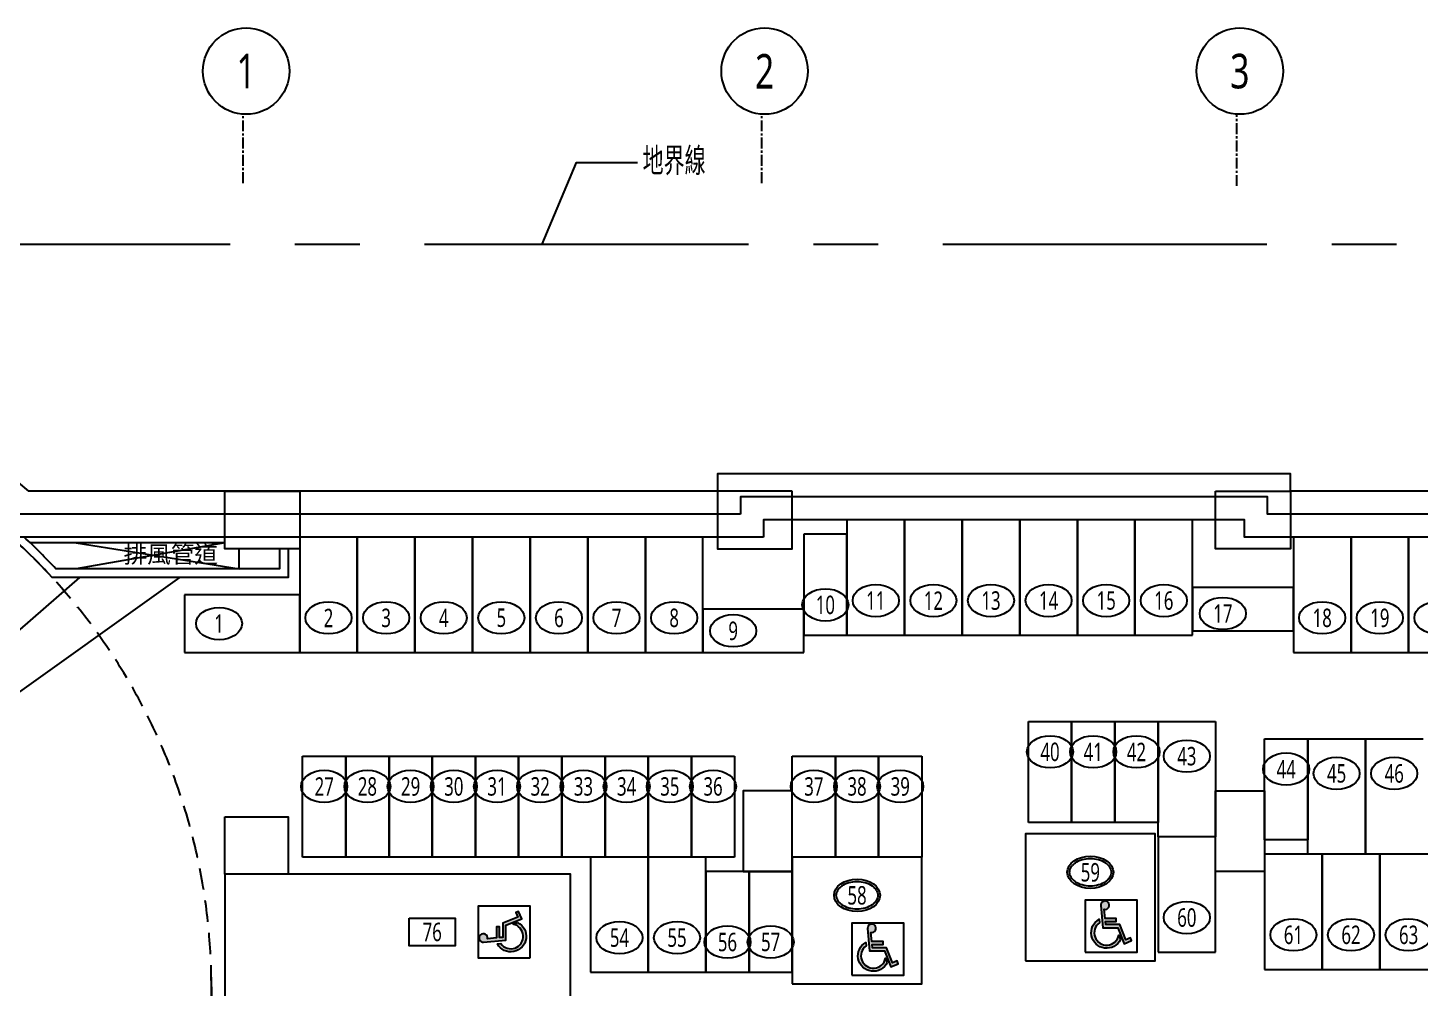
# Model space of a CAD drawing. Header units: millimetres. Extents: x -3377 to 119122, y -22007 to 15479.
# Drawn here: x 27623 to 30040, y 13712 to 15378 of the extents above; entities that cross this region are included whole.
import ezdxf
from ezdxf.enums import TextEntityAlignment as Align

# ---------------------------------------------------------------- set-up
doc = ezdxf.new("R2010")
doc.units = ezdxf.units.MM
doc.header["$LTSCALE"] = 150
doc.header["$MEASUREMENT"] = 0
doc.linetypes.add('CENTER', pattern=[2, 1.25, -0.25, 0.25, -0.25])
doc.linetypes.add('HIDDEN', pattern=[0.375, 0.25, -0.125])
doc.layers.get('0').update_dxf_attribs({"plot": 0})
doc.layers.add('AREA', color=3, linetype='Continuous', plot=False)
doc.layers.add('S-ARCH', color=252, linetype='Continuous', plot=False)
for name, color, linetype in [('ASSLN', 8, 'Continuous'), ('COL', 1, 'Continuous'), ('Col-Line', 8, 'CENTER'), ('Duct', 1, 'Continuous'), ('E-TXT', 7, 'Continuous'), ('GRID', 5, 'CENTER'), ('PARK', 4, 'Continuous'), ('PARK-MOT', 5, 'Continuous'), ('TEXT', 2, 'Continuous'), ('WALL', 2, 'Continuous')]:
    doc.layers.add(name, color=color, linetype=linetype)
doc.styles.add('C1', font='', dxfattribs={"bigfont": 'japanese.shx'})
doc.styles.add('CHINESET', font='c2.shx', dxfattribs={"bigfont": 'china.shx'})
doc.styles.add('HH', font='')
doc.styles.get('C1').set_extended_font_data('微軟正黑體')
doc.styles.get('HH').set_extended_font_data('Microsoft JhengHei')

# ---------------------------------------------------------------- blocks, each defined once
blk = doc.blocks.new('A$C355D51FE')
at = {"layer": 'PARK'}
h = blk.add_hatch(color=252, dxfattribs=at)
h.paths.add_polyline_path([(-1030.833338969838, 432.2871573779266), (-1030.690420046783, 432.3001500072951), (-992.3533777875855, 435.7853356672213), (-992.3533777875855, 461.464113611536), (-992.3533777875855, 461.6437180308803), (-992.1864849921403, 461.7100847565544), (-964.5066415543915, 472.7172739598691), (-969.9556914279237, 485.4317236647685), (-974.876829610701, 483.4747798260023), (-971.5139619944748, 475.628088721468), (-997.6474954346486, 465.2358064177724), (-997.6474954346486, 440.6200013974185), (-1002.941613081704, 440.138717974959), (-1002.941613081704, 459.0840396488848), (-1008.235730728768, 459.0840396488848), (-1008.235730728768, 439.6574345524987), (-1024.241712094037, 438.2023453374741, 2.965279248243318)])
h.paths.add_polyline_path([(-1006.910212357347, 429.1460379173141, 1.357645550441749), (-971.8041737022068, 466.3969204245113), (-979.3326793965243, 463.4031286864201, -1.463807928997477), (-1000.974811784865, 429.6856197875395)])
at = {"layer": 'PARK-MOT'}
h = blk.add_hatch(color=252, dxfattribs=at)
h.paths.add_polyline_path([(40.78715737791936, 495.8329023587175), (40.80015000728599, 495.6899834356609), (44.28533566721308, 457.3529411764684), (69.9641136115315, 457.3529411764684), (70.14371803087852, 457.3529411764684), (70.21008475655253, 457.1860483810242), (81.2172739598609, 429.5062049432754), (93.9317236647621, 434.9552548168031), (91.97477982599958, 439.8763929995821), (84.12808872145979, 436.5135253833532), (73.73580641776789, 462.6470588235279), (49.12000139741576, 462.6470588235279), (48.63871797495085, 467.9411764705865), (67.58403964887839, 467.9411764705865), (67.58403964887839, 473.235294117645), (48.15743455249321, 473.235294117645), (46.70234533747134, 489.2412754829174, 2.965279248243318)])
h.paths.add_polyline_path([(37.64603791730769, 471.9097757462287, 1.357645550441749), (74.8969204245077, 436.8037370910852), (71.90312868641195, 444.3322427854027, -1.463807928997477), (38.18561978753132, 465.974375173746)])
h = blk.add_hatch(color=252, dxfattribs=at)
h.paths.add_polyline_path([(-364.2128426220806, 455.8329023587194), (-364.199849992714, 455.6899834356627), (-360.7146643327869, 417.3529411764703), (-335.0358863884685, 417.3529411764703), (-334.8562819691215, 417.3529411764703), (-334.7899152434475, 417.186048381026), (-323.7827260401391, 389.5062049432772), (-311.0682763352379, 394.9552548168049), (-313.0252201740004, 399.8763929995839), (-320.8719112785402, 396.513525383355), (-331.2641935822321, 422.6470588235297), (-355.8799986025842, 422.6470588235297), (-356.3612820250491, 427.9411764705883), (-337.4159603511216, 427.9411764705883), (-337.4159603511216, 433.2352941176468), (-356.8425654475068, 433.2352941176468), (-358.2976546625287, 449.2412754829193, 2.965279248243318)])
h.paths.add_polyline_path([(-367.3539620826923, 431.9097757462305, 1.357645550441749), (-330.1030795754923, 396.803737091087), (-333.0968713135881, 404.3322427854046, -1.463807928997477), (-366.8143802124687, 425.9743751737478)])
at = {"color": 252}
for p, q in [((-1480.000436611117, 1125.000049186645), (-1817.60423049426, 1125.000049186645)), ((-1480.000436611117, 1125.000049186645), (-1738.000000000007, 1079.999950813355)), ((-1738.000000000007, 1125.000049186645), (-1455.000436611117, 1079.999950813355)), ((-1455.000436611117, 1079.999950813355), (-1455.000436611117, 1115.000049186643)), ((-1558.613740623521, 1064.999950813355), (-2146.383362282846, 645.4762162406241))]:
    blk.add_line(p, q, dxfattribs=at)
at = {"color": 252, "linetype": 'HIDDEN'}
blk.add_lwpolyline([(-3603.352147638136, 354.9472851732135, -0.4143186174956711), (-2553.325758666339, 1404.999999665992, -0.4142058918276963), (-1503.35385170977, 355.0027623593596), (-1503.353851692089, 355.0003810825147), (-1503.351712685719, 66.86177450565992, -0.04597195572107192), (-1521.028159110945, -124.9999999999964)], format="xyb", dxfattribs=at)
for start, end in [(0, 90), (270, 0)]:
    blk.add_arc((-2553.352152700034, 355.0000491866467), 1050, start, end, dxfattribs=at)
at = {"layer": 'AREA', "color": 252}
blk.add_lwpolyline([(-585.000436611117, 1175.000000000001), (-1835.229540901935, 1175.000000000001, 1.444325545964215), (-2553.352152830252, -734.9999508133469), (-1476.214364933774, -734.9999508133524), (1364.999563388898, -734.9999508133524), (1364.999563388898, -59.99995081335237), (1884.999563388898, -59.99995081335237), (1884.999563388898, 580.0000491866476), (1364.999563388898, 580.0000491866476), (1364.999563388898, 1175.000000000001), (330, 1175.000000000005), (330, 1205.000049186651), (-585.000436611117, 1205.000049186649)], format="xyb", close=True, dxfattribs=at)
at = {"layer": 'ASSLN', "color": 252}
blk.add_line((-1732.206352868037, 1064.999950813355), (-2175.130406190117, 682.0286138874799), dxfattribs=at)
at = {"layer": 'COL', "color": 252}
for points in [[(-1480.000000000007, 1214.999999999997), (-1350.000000000007, 1214.999999999997), (-1350.000000000007, 1114.999999999997), (-1480.000000000007, 1114.999999999997)], [(-1480.000000000007, 1215.000000000001), (-1350.000000000007, 1215.000000000001), (-1350.000000000007, 1115.000000000001), (-1480.000000000007, 1115.000000000001)], [(-495.0004366111025, 1214.999999999997), (-625.000436611117, 1214.999999999997), (-625.000436611117, 1114.999999999997), (-495.0004366111025, 1114.999999999997)], [(-495.0004366111025, 1215.000000000001), (-625.000436611117, 1215.000000000001), (-625.000436611117, 1115.000000000001), (-495.0004366111025, 1115.000000000001)], [(240, 1214.999999999997), (370, 1214.999999999997), (370, 1114.999999999997), (240, 1114.999999999997)], [(240, 1215.000000000001), (370, 1215.000000000001), (370, 1115.000000000001), (240, 1115.000000000001)], [(-495.0000000000073, 694.9999999999973), (-580.0000000000073, 694.9999999999973), (-580.0000000000073, 554.9999999999973), (-495.0000000000073, 554.9999999999973)], [(-495.0000000000073, 695.0000000000009), (-580.0000000000073, 695.0000000000009), (-580.0000000000073, 555.0000000000009), (-495.0000000000073, 555.0000000000009)], [(240, 694.9999999999973), (325, 694.9999999999973), (325, 554.9999999999973), (240, 554.9999999999973)], [(240, 695.0000000000009), (325, 695.0000000000009), (325, 555.0000000000009), (240, 555.0000000000009)], [(-1480.000000000007, 649.9999999999973), (-1370.000000000007, 649.9999999999973), (-1370.000000000007, 549.9999999999973), (-1480.000000000007, 549.9999999999973)], [(-1480.000000000007, 650.0000000000009), (-1370.000000000007, 650.0000000000009), (-1370.000000000007, 550.0000000000009), (-1480.000000000007, 550.0000000000009)]]:
    blk.add_lwpolyline(points, close=True, dxfattribs=at)
at = {"layer": 'Col-Line', "color": 252, "linetype": 'ByBlock'}
for centre in [(-1442.999999999993, 1943.646313869516), (-542.9999999999927, 1943.646313869516), (282.0000000000146, 1943.646313869516)]:
    blk.add_circle(centre, 75, dxfattribs=at)
at = {"layer": 'Duct', "color": 252, "linetype": 'CENTER', "ltscale": 3}
for points in [[(-3833.348820599225, -1201.484463175322), (-3833.337138759169, 55.73710836013197), (-3833.354904277388, 1643.229627932829), (1974.900000000001, 1643.100000000006), (1974.380899533477, 55.6496100682707), (1973.966298290725, -1201.484463175322), (-1007.820400997422, -1201.481573726895)], [(-3833.348820599225, -1201.484463175322), (-3833.337138759161, 55.73710836013197), (-3833.354904277381, 1643.229627932829), (1974.900000000001, 1643.100000000006), (1974.380899533477, 55.6496100682707), (1973.966298290725, -1201.484463175322), (-1007.820400997414, -1201.481573726895)]]:
    blk.add_lwpolyline(points, close=True, dxfattribs=at)
at = {"layer": 'E-TXT', "color": 252}
blk.add_lwpolyline([(-929.2262814853384, 1643.16598461977), (-869.4215984394032, 1784.96744359085), (-763.6115889841676, 1784.96744359085)], dxfattribs=at)
at = {"layer": 'GRID', "color": 252, "ltscale": 0.1}
for p, q in [((-1448.000000000007, 1749.38100072966), (-1448.000000000007, 1868.646313869531)), ((-548.0000000000073, 1749.38100072966), (-548.0000000000073, 1868.646313869531)), ((277.0000000000291, 1744.38100072966), (277, 1868.646313869531))]:
    blk.add_line(p, q, dxfattribs=at)
at = {"layer": 'PARK', "color": 252, "linetype": 'Continuous'}
for p, q in [((-300.0000000000073, 1165), (-400.0000000000073, 1165)), ((-400.0000000000073, 1165), (-400.0000000000073, 965)), ((-200.0000000000073, 1165), (-300.0000000000073, 1165)), ((-300.0000000000073, 1165), (-300.0000000000073, 965)), ((-300.0000000000073, 965), (-300.0000000000073, 1165)), ((-100.0000000000073, 1165), (-200.0000000000073, 1165)), ((-200.0000000000073, 1165), (-200.0000000000073, 965)), ((-200.0000000000073, 965), (-200.0000000000073, 1165)), ((-7.275957614183426e-12, 1165), (-100.0000000000073, 1165)), ((-100.0000000000073, 1165), (-100.0000000000073, 965)), ((-100.0000000000073, 965), (-100.0000000000073, 1165)), ((99.99999999999272, 1165), (-7.275957614183426e-12, 1165)), ((-7.275957614183426e-12, 1165), (-7.275957614183426e-12, 965)), ((-7.275957614183426e-12, 965), (-7.275957614183426e-12, 1165)), ((199.9999999999927, 1165), (99.99999999999272, 1165)), ((99.99999999999272, 1165), (99.99999999999272, 965)), ((99.99999999999272, 965), (99.99999999999272, 1165)), ((199.9999999999927, 965), (199.9999999999927, 1165)), ((-400.0000000000073, 1140), (-475.0000000000073, 1140)), ((-475.0000000000073, 1140), (-475.0000000000073, 965)), ((-400.0000000000073, 965), (-400.0000000000073, 1140)), ((-1250.000000000007, 1135), (-1350.000000000007, 1135)), ((-1350.000000000007, 1135), (-1350.000000000007, 935)), ((-1150.000000000007, 1135), (-1250.000000000007, 1135)), ((-1250.000000000007, 1135), (-1250.000000000007, 935)), ((-1250.000000000007, 935), (-1250.000000000007, 1135)), ((-1150.000000000007, 935), (-1150.000000000007, 1135)), ((-1050.000000000007, 1135), (-1150.000000000007, 1135)), ((-1150.000000000007, 1135), (-1150.000000000007, 935)), ((-950.0000000000073, 1135), (-1050.000000000007, 1135)), ((-1050.000000000007, 1135), (-1050.000000000007, 935)), ((-1050.000000000007, 935), (-1050.000000000007, 1135)), ((-850.0000000000073, 1135), (-950.0000000000073, 1135)), ((-950.0000000000073, 1135), (-950.0000000000073, 935)), ((-950.0000000000073, 935), (-950.0000000000073, 1135)), ((-850.0000000000073, 935), (-850.0000000000073, 1135)), ((-750.0000000000073, 1135), (-850.0000000000073, 1135)), ((-850.0000000000073, 1135), (-850.0000000000073, 935)), ((-650.0000000000073, 1135), (-750.0000000000073, 1135)), ((-750.0000000000073, 1135), (-750.0000000000073, 935)), ((-750.0000000000073, 935), (-750.0000000000073, 1135)), ((-650.0000000000073, 935), (-650.0000000000073, 1135)), ((475, 1135), (375, 1135)), ((375, 1135), (375, 935)), ((575, 1135), (475, 1135)), ((475, 1135), (475, 935)), ((475, 935), (475, 1135)), ((675, 1135), (575, 1135)), ((575, 1135), (575, 935)), ((575, 935), (575, 1135)), ((200, 1047.5), (200, 972.5)), ((375, 1047.5), (200, 1047.5)), ((375, 972.5), (375, 1047.5)), ((-1550.000000000007, 1035), (-1550.000000000007, 935)), ((-1350.000000000007, 1035), (-1550.000000000007, 1035)), ((-1350.000000000007, 935), (-1350.000000000007, 1035)), ((-650.0000000000073, 1010), (-650.0000000000073, 935)), ((-475.0000000000073, 1010), (-650.0000000000073, 1010)), ((-475.0000000000073, 935), (-475.0000000000073, 1010)), ((200, 972.5), (375, 972.5)), ((-475.0000000000073, 965), (-400.0000000000073, 965)), ((-400.0000000000073, 965), (-300.0000000000073, 965)), ((-300.0000000000073, 965), (-200.0000000000073, 965)), ((-200.0000000000073, 965), (-100.0000000000073, 965)), ((-100.0000000000073, 965), (-7.275957614183426e-12, 965)), ((-7.275957614183426e-12, 965), (99.99999999999272, 965)), ((99.99999999999272, 965), (199.9999999999927, 965)), ((-1550.000000000007, 935), (-1350.000000000007, 935)), ((-1350.000000000007, 935), (-1250.000000000007, 935)), ((-1250.000000000007, 935), (-1150.000000000007, 935)), ((-1150.000000000007, 935), (-1050.000000000007, 935)), ((-1050.000000000007, 935), (-950.0000000000073, 935)), ((-950.0000000000073, 935), (-850.0000000000073, 935)), ((-850.0000000000073, 935), (-750.0000000000073, 935)), ((-750.0000000000073, 935), (-650.0000000000073, 935)), ((-650.0000000000073, 935), (-475.0000000000073, 935)), ((375, 935), (475, 935)), ((475, 935), (575, 935)), ((575, 935), (675, 935)), ((-85, 815), (-10, 815)), ((-85, 640), (-85, 815)), ((-10, 815), (-10, 640)), ((-10, 815), (65, 815)), ((-10, 640), (-10, 815)), ((65, 815), (65, 640)), ((65, 815), (140, 815)), ((65, 640), (65, 815)), ((140, 815), (140, 640)), ((140, 815), (240, 815)), ((140, 615), (140, 815)), ((240, 815), (240, 615)), ((325, 785), (400, 785)), ((325, 610), (325, 785)), ((400, 785), (400, 610)), ((400, 785), (500, 785)), ((400, 585), (400, 785)), ((500, 785), (600, 785)), ((500, 585), (500, 785)), ((500, 785), (500, 585)), ((-1345.000436611117, 755), (-1270.000436611117, 755)), ((-1345.000436611117, 580), (-1345.000436611117, 755)), ((-1270.000436611117, 755), (-1270.000436611117, 580)), ((-1270.000436611117, 755), (-1195.000436611117, 755)), ((-1270.000436611117, 580), (-1270.000436611117, 755)), ((-1195.000436611117, 755), (-1195.000436611117, 580)), ((-1195.000436611117, 755), (-1120.000436611117, 755)), ((-1195.000436611117, 580), (-1195.000436611117, 755)), ((-1120.000436611117, 755), (-1045.000436611117, 755)), ((-1120.000436611117, 580), (-1120.000436611117, 755)), ((-1120.000436611117, 755), (-1120.000436611117, 580)), ((-1045.000436611117, 755), (-1045.000436611117, 580)), ((-1045.000436611117, 755), (-970.000436611117, 755)), ((-1045.000436611117, 580), (-1045.000436611117, 755)), ((-970.000436611117, 755), (-970.000436611117, 580)), ((-970.000436611117, 755), (-895.000436611117, 755)), ((-970.000436611117, 580), (-970.000436611117, 755)), ((-895.000436611117, 755), (-895.000436611117, 580)), ((-895.000436611117, 755), (-820.000436611117, 755)), ((-895.000436611117, 580), (-895.000436611117, 755)), ((-820.000436611117, 755), (-820.000436611117, 580)), ((-820.000436611117, 755), (-745.000436611117, 755)), ((-820.000436611117, 580), (-820.000436611117, 755)), ((-745.000436611117, 755), (-670.000436611117, 755)), ((-745.000436611117, 580), (-745.000436611117, 755)), ((-745.000436611117, 755), (-745.000436611117, 580)), ((-670.000436611117, 755), (-670.000436611117, 580)), ((-670.000436611117, 755), (-595.000436611117, 755)), ((-670.000436611117, 580), (-670.000436611117, 755)), ((-595.000436611117, 755), (-595.000436611117, 580)), ((-495.0000000000073, 755), (-420.0000000000073, 755)), ((-495.0000000000073, 580), (-495.0000000000073, 755)), ((-420.0000000000073, 755), (-420.0000000000073, 580)), ((-420.0000000000073, 755), (-345.0000000000073, 755)), ((-420.0000000000073, 580), (-420.0000000000073, 755)), ((-345.0000000000073, 755), (-345.0000000000073, 580)), ((-345.0000000000073, 755), (-270.0000000000073, 755)), ((-345.0000000000073, 580), (-345.0000000000073, 755)), ((-270.0000000000073, 755), (-270.0000000000073, 580)), ((-10, 640), (-85, 640)), ((65, 640), (-10, 640)), ((140, 640), (65, 640)), ((240, 615), (140, 615)), ((140, 615), (140, 415)), ((240, 615), (140, 615)), ((240, 415), (240, 615)), ((400, 610), (325, 610)), ((425, 585), (325, 585)), ((325, 585), (325, 385)), ((500, 585), (400, 585)), ((425, 385), (425, 585)), ((525, 585), (425, 585)), ((425, 585), (425, 385)), ((600, 585), (500, 585)), ((625, 585), (525, 585)), ((525, 585), (525, 385)), ((525, 385), (525, 585)), ((-1270.000436611117, 580), (-1345.000436611117, 580)), ((-1195.000436611117, 580), (-1270.000436611117, 580)), ((-1120.000436611117, 580), (-1195.000436611117, 580)), ((-1045.000436611117, 580), (-1120.000436611117, 580)), ((-970.000436611117, 580), (-1045.000436611117, 580)), ((-895.000436611117, 580), (-970.000436611117, 580)), ((-820.000436611117, 580), (-895.000436611117, 580)), ((-745.000436611117, 579.9999999999982), (-845.000436611117, 579.9999999999982)), ((-845.000436611117, 579.9999999999982), (-845.000436611117, 379.9999999999982)), ((-745.000436611117, 580), (-820.000436611117, 580)), ((-645.000436611117, 579.9999999999982), (-745.000436611117, 579.9999999999982)), ((-745.000436611117, 579.9999999999982), (-745.000436611117, 379.9999999999982)), ((-745.000436611117, 379.9999999999982), (-745.000436611117, 579.9999999999982)), ((-670.000436611117, 580), (-745.000436611117, 580)), ((-595.000436611117, 580), (-670.000436611117, 580)), ((-645.000436611117, 379.9999999999982), (-645.000436611117, 579.9999999999982)), ((-420.0000000000073, 580), (-495.0000000000073, 580)), ((-345.0000000000073, 580), (-420.0000000000073, 580)), ((-270.0000000000073, 580), (-345.0000000000073, 580)), ((-570.000436611117, 554.9999999999982), (-645.000436611117, 554.9999999999982)), ((-645.000436611117, 554.9999999999982), (-645.000436611117, 379.9999999999982)), ((-495.000436611117, 554.9999999999982), (-570.000436611117, 554.9999999999982)), ((-570.000436611117, 554.9999999999982), (-570.000436611117, 379.9999999999982)), ((-570.000436611117, 379.9999999999982), (-570.000436611117, 554.9999999999982)), ((-495.000436611117, 379.9999999999982), (-495.000436611117, 554.9999999999982)), ((140, 415), (240, 415)), ((-845.000436611117, 379.9999999999982), (-745.000436611117, 379.9999999999982)), ((-745.000436611117, 379.9999999999982), (-645.000436611117, 379.9999999999982)), ((-645.000436611117, 379.9999999999982), (-570.000436611117, 379.9999999999982)), ((-570.000436611117, 379.9999999999982), (-495.000436611117, 379.9999999999982)), ((325, 385), (425, 385)), ((425, 385), (525, 385)), ((525, 385), (625, 385))]:
    blk.add_line(p, q, dxfattribs=at)
at = {"layer": 'PARK', "color": 252}
for points in [[(-880.000436611117, 199.9999999999982), (-880.000436611117, 549.9999999999982), (-1480.000436611117, 549.9999999999982), (-1480.000436611117, 199.9999999999982)], [(-950.000436611117, 404.9999999999982), (-950.000436611117, 494.9999999999982), (-1040.416140999107, 494.9999999999982), (-1040.416140999107, 404.9999999999982)], [(-1160.000436611117, 473.9999999999982), (-1080.000436611117, 473.9999999999982), (-1080.000436611117, 425.9999999999982), (-1160.000436611117, 425.9999999999982)]]:
    blk.add_lwpolyline(points, close=True, dxfattribs=at)
blk.add_lwpolyline([(-1030.833338969838, 432.2871573779266), (-992.3533777875855, 435.7853356672213), (-992.3533777875855, 461.6437180308803), (-964.5066415543915, 472.7172739598691), (-969.9556914279237, 485.4317236647685), (-974.876829610701, 483.4747798260023), (-971.5139619944748, 475.628088721468), (-997.6474954346486, 465.2358064177724), (-997.6474954346486, 440.6200013974185), (-1002.941613081704, 440.138717974959), (-1002.941613081704, 459.0840396488848), (-1008.235730728768, 459.0840396488848), (-1008.235730728768, 439.6574345524987), (-1024.241712094037, 438.2023453374741, 3.014037947431406), (-1030.690420046783, 432.3001500072951)], format="xyb", dxfattribs=at)
blk.add_lwpolyline([(-971.8041737022068, 466.3969204245113, -1.357645550441749), (-1006.910212357347, 429.1460379173141), (-1000.974811784865, 429.6856197875395, 1.463807928997477), (-979.3326793965243, 463.4031286864201)], format="xyb", close=True, dxfattribs=at)
blk.add_arc((-992.088671905236, 461.464113611536), 0.2647058823529412, 111.6857773940713, 180, dxfattribs=at)
for centre in [(-437.5000000000073, 1017.5), (-350.0000000000073, 1025), (-250.0000000000073, 1025), (-150.0000000000073, 1025), (-50.00000000000728, 1025), (49.99999999999272, 1025), (149.9999999999927, 1025), (-1300.000000000007, 995), (-1200.000000000007, 995), (-1100.000000000007, 995), (-1000.000000000007, 995), (-900.0000000000073, 995), (-800.0000000000073, 995), (-700.0000000000073, 995), (252.5, 1002.5), (425, 995), (525, 995), (625, 995), (-1490.000000000007, 985), (-597.5000000000073, 972.5), (-47.5, 762.5), (27.5, 762.5), (102.5, 762.5), (190, 755), (362.5, 732.5), (450, 725), (550, 725), (-1307.500436611117, 702.5), (-1232.500436611117, 702.5), (-1157.500436611117, 702.5), (-1082.500436611117, 702.5), (-1007.500436611117, 702.5), (-932.500436611117, 702.5), (-857.500436611117, 702.5), (-782.500436611117, 702.5), (-707.500436611117, 702.5), (-632.500436611117, 702.5), (-457.5000000000073, 702.5), (-382.5000000000073, 702.5), (-307.5000000000073, 702.5), (22.49999999999272, 553.5351383370707), (-382.5000000000073, 513.5351383370726), (190, 475), (-795.000436611117, 439.9999999999982), (-695.000436611117, 439.9999999999982), (-607.500436611117, 432.4999999999982), (-532.500436611117, 432.4999999999982), (375, 445), (475, 445), (575, 445)]:
    blk.add_ellipse(centre, major_axis=(-40, 0), ratio=0.6999999999998181, dxfattribs=at)
for points in [[(-13.50000000000728, 553.5351383370707), (-13.50000000000728, 552.0780192950369), (-13.29447191014333, 550.6064811143051), (-12.46725853021053, 547.7052206205963), (-11.84104905693675, 546.2550023675176), (-10.1703974322736, 543.4354128870164), (-9.117488706600852, 542.0522335178384), (-6.601592618964787, 539.4177214480997), (-5.137449209920305, 538.1657934671593), (-0.1726205473096343, 534.6910213637348), (3.830042856716318, 532.8060988534016), (12.78449807888683, 530.2100614490928), (17.61099001287221, 529.5349943112296), (27.39209082943125, 529.5352823930089), (32.21847249525308, 530.2106204060065), (41.17361280767363, 532.8074611586499), (45.17685729416553, 534.6931754368552), (50.14358915937191, 538.1704952230766), (51.6089725351485, 539.4242502156685), (54.12797953592963, 542.0644236217313), (55.18215953081381, 543.4515566883356), (56.85248642043007, 546.2780521059913), (57.47742148800171, 547.7311742622342), (58.29717014313792, 550.6257998988858), (58.50059713346855, 552.0919623566597), (58.49939888996596, 554.9965612012838), (58.29325270867412, 556.4680788788237), (57.46725247376162, 559.3650701133147), (56.84104088199092, 560.8152881127835), (55.17039740769542, 563.6348638194286), (54.11748867705319, 565.0180431872304), (51.60159261891386, 567.6525552260737), (50.1374492098621, 568.9044832070131), (45.17262054729508, 572.3792553104076), (41.16995714326913, 574.2641778207399), (32.21550192109862, 576.8602152250487), (27.38900998711324, 577.5352823629119), (17.60790917055419, 577.5349942811326), (12.78152750473964, 576.859656268135), (3.826387192311813, 574.2628155154916), (-0.1768572941800812, 572.3771012372881), (-5.143589159386465, 568.899781451064), (-6.608972535163048, 567.6460264584721), (-9.127979535944178, 565.0058530524111), (-10.18215953082836, 563.6187199857986), (-11.85248642044462, 560.7922245681457), (-12.47742148801626, 559.3391024119001), (-13.29717014315247, 556.444476775253), (-13.50000000000728, 554.9826180467362), (-13.50000000000728, 553.5351383370707)], [(-418.5000000000073, 513.5351383370726), (-418.5000000000073, 512.0780192950388), (-418.2944719101433, 510.6064811143069), (-417.4672585302105, 507.7052206205981), (-416.8410490569368, 506.2550023675194), (-415.1703974322736, 503.4354128870182), (-414.1174887066009, 502.0522335178402), (-411.6015926189648, 499.4177214481015), (-410.1374492099203, 498.1657934671612), (-405.1726205473096, 494.6910213637366), (-401.1699571432837, 492.8060988534035), (-392.2155019211132, 490.2100614490946), (-387.3890099871278, 489.5349943112315), (-377.6079091705687, 489.5352823930107), (-372.7815275047469, 490.2106204060083), (-363.8263871923264, 492.8074611586517), (-359.8231427058345, 494.693175436857), (-354.8564108406281, 498.1704952230784), (-353.3910274648515, 499.4242502156703), (-350.8720204640704, 502.0644236217331), (-349.8178404691862, 503.4515566883374), (-348.1475135795699, 506.2780521059931), (-347.5225785119983, 507.731174262236), (-346.7028298568621, 510.6257998988876), (-346.4994028665315, 512.0919623566615), (-346.500601110034, 514.9965612012857), (-346.7067472913259, 516.4680788788255), (-347.5327475262384, 519.3650701133165), (-348.1589591180091, 520.8152881127853), (-349.8296025923046, 523.6348638194304), (-350.8825113229468, 525.0180431872323), (-353.3984073810861, 527.6525552260755), (-354.8625507901379, 528.9044832070149), (-359.8273794527049, 532.3792553104095), (-363.8300428567309, 534.2641778207417), (-372.7844980789014, 536.8602152250505), (-377.6109900128868, 537.5352823629137), (-387.3920908294458, 537.5349942811345), (-392.2184724952604, 536.8596562681369), (-401.1736128076882, 534.2628155154935), (-405.1768572941801, 532.3771012372899), (-410.1435891593865, 528.8997814510658), (-411.608972535163, 527.6460264584739), (-414.1279795359442, 525.0058530524129), (-415.1821595308284, 523.6187199858005), (-416.8524864204446, 520.7922245681475), (-417.4774214880163, 519.3391024119019), (-418.2971701431525, 516.4444767752548), (-418.5000000000073, 514.982618046738), (-418.5000000000073, 513.5351383370726)]]:
    blk.add_open_spline(points, degree=3, knots=[0, 0, 0, 0, 0.9934281388526006, 0.9999843655812348, 1.987583528760704, 1.992314804335712, 2.982350290979491, 2.984481911940881, 3.977315223129702, 3.97820048645274, 5.974648880382921, 5.975065745981696, 7.970889926124851, 7.971315915848332, 9.967130971865831, 9.96754778957781, 11.96446462911882, 11.9653486869318, 12.95942956126831, 12.96155704596415, 13.95419632348763, 13.95891699365942, 14.94835171339663, 14.95492357453876, 15.94177985225119, 15.94470451635309, 16.93520799110566, 16.94177390067401, 17.92936338101634, 17.93409467986772, 18.92413014323871, 18.92626176422542, 19.91909507539216, 19.91998033871532, 21.91642873265408, 21.91684559825284, 23.91266977840455, 23.91309576812799, 25.90891082415466, 25.90932764186662, 27.90624448141487, 27.90712853922771, 28.90120941356817, 28.90333689826484, 29.89597617578969, 29.90069684596549, 30.89013156570093, 30.89670342684487, 31.883559704557, 31.883559704557, 31.883559704557, 31.883559704557], dxfattribs=at)
at = {"layer": 'PARK-MOT', "color": 252}
for points in [[(-90.00000000000728, 399.9999999999982), (134.9999999999927, 399.9999999999982), (134.9999999999927, 619.9999999999982), (-90.00000000000728, 619.9999999999982)], [(-495.0000000000073, 360), (-270.0000000000073, 360), (-270.0000000000073, 580), (-495.0000000000073, 580)], [(13.49999999999272, 414.9999999999982), (103.4999999999927, 414.9999999999982), (103.4999999999927, 505.4157043879895), (13.49999999999272, 505.4157043879895)], [(-391.5000000000073, 375), (-301.5000000000073, 375), (-301.5000000000073, 465.4157043879914), (-391.5000000000073, 465.4157043879914)]]:
    blk.add_lwpolyline(points, close=True, dxfattribs=at)
for points in [[(40.78715737791936, 495.8329023587175), (44.28533566721308, 457.3529411764684), (70.14371803087852, 457.3529411764684), (81.2172739598609, 429.5062049432754), (93.9317236647621, 434.9552548168031), (91.97477982599958, 439.8763929995821), (84.12808872145979, 436.5135253833532), (73.73580641776789, 462.6470588235279), (49.12000139741576, 462.6470588235279), (48.63871797495085, 467.9411764705865), (67.58403964887839, 467.9411764705865), (67.58403964887839, 473.235294117645), (48.15743455249321, 473.235294117645), (46.70234533747134, 489.2412754829174, 3.014037947431406), (40.80015000728599, 495.6899834356618)], [(-364.2128426220806, 455.8329023587194), (-360.7146643327869, 417.3529411764703), (-334.8562819691215, 417.3529411764703), (-323.7827260401391, 389.5062049432772), (-311.0682763352379, 394.9552548168049), (-313.0252201740004, 399.8763929995839), (-320.8719112785402, 396.513525383355), (-331.2641935822321, 422.6470588235297), (-355.8799986025842, 422.6470588235297), (-356.3612820250491, 427.9411764705883), (-337.4159603511216, 427.9411764705883), (-337.4159603511216, 433.2352941176468), (-356.8425654475068, 433.2352941176468), (-358.2976546625287, 449.2412754829193, 3.014037947431406), (-364.199849992714, 455.6899834356636)]]:
    blk.add_lwpolyline(points, format="xyb", dxfattribs=at)
for points in [[(74.8969204245077, 436.8037370910852, -1.357645550441749), (37.64603791730769, 471.9097757462287), (38.18561978753132, 465.974375173746, 1.463807928997477), (71.90312868641195, 444.3322427854027)], [(-330.1030795754923, 396.803737091087, -1.357645550441749), (-367.3539620826923, 431.9097757462305), (-366.8143802124687, 425.9743751737478, 1.463807928997477), (-333.0968713135881, 404.3322427854046)]]:
    blk.add_lwpolyline(points, format="xyb", close=True, dxfattribs=at)
for centre in [(69.9641136115315, 457.0882352941162), (-335.0358863884685, 417.088235294118)]:
    blk.add_arc(centre, 0.2647058823529411, 21.6857773939359, 90, dxfattribs=at)
at = {"layer": 'WALL', "color": 252}
for points in [[(-625.000436611117, 1215.000000000001), (-1820.34458820126, 1215.000000000001, 1.434027653062375), (-2553.352152960477, -774.9999508133469), (-1476.214364933774, -774.9999508133524), (1404.999563388898, -774.9999508133524), (1404.999563388898, -99.99995081335237), (1924.999563388898, -99.99995081335237), (1924.999563388898, 620.0000491866476), (1404.999563388898, 620.0000491866476), (1404.999563388898, 1215.000000000001), (370, 1215.000000000005), (370, 1245.000049186651), (-625.000436611117, 1245.000049186649)], [(-545.000436611117, 1135.000000000001), (-1850.429623869954, 1135.000000000001, 1.455344085426493), (-2553.352152700027, -694.999950813346), (-1476.214364933774, -694.9999508133524), (1324.999563388898, -694.9999508133524), (1324.999563388898, -19.99995081335237), (1844.999563388898, -19.99995081335237), (1844.999563388898, 540.0000491866476), (1324.999563388898, 540.0000491866476), (1324.999563388898, 1135.000000000001), (290, 1135.000000000005), (290, 1165.000049186651), (-545.000436611117, 1165.000049186649)]]:
    blk.add_lwpolyline(points, format="xyb", close=True, dxfattribs=at)
for points in [[(-1370.000436611117, 1115.000049186645), (-1370.000436611117, 1064.999950813355), (-1779.788878177475, 1064.999950813355, 0.03463980304869783), (-1885.220425742067, 1165.000049186645, 27.58395704240716)], [(-1385.000436611117, 1115.000049186645), (-1385.000436611117, 1079.999950813355), (-1773.223866805936, 1079.999950813355, 0.01826310810807054), (-1828.214181611569, 1135.000000000001)]]:
    blk.add_lwpolyline(points, format="xyb", dxfattribs=at)
at = {"layer": 'Col-Line', "color": 252, "style": 'C1', "width": 0.75}
for s, p in [('1', (-1443.000000000036, 1943.646313869531)), ('2', (-542.9999999999782, 1943.646313869531)), ('3', (282.0000000000291, 1943.646313869531))]:
    blk.add_text(s, height=60, dxfattribs=at).set_placement(p, align=Align.MIDDLE)
at = {"layer": 'E-TXT', "color": 252, "style": 'CHINESET', "width": 0.8000000000000002}
blk.add_text('地界線', height=48, dxfattribs=at).set_placement((-754.7858329415685, 1763.228336587706))
at = {"layer": 'PARK', "color": 252, "style": 'C1', "width": 0.7}
for s, p in [('11', (-350.0000000000073, 1025)), ('12', (-250.0000000000073, 1025)), ('13', (-150.0000000000073, 1025)), ('14', (-50.00000000000728, 1025)), ('15', (49.99999999999272, 1025)), ('16', (149.9999999999927, 1025)), ('10', (-437.5000000000073, 1017.5)), ('17', (252.5, 1002.5)), ('1', (-1490.000000000007, 985)), ('2', (-1300.000000000007, 995)), ('3', (-1200.000000000007, 995)), ('4', (-1100.000000000007, 995)), ('5', (-1000.000000000007, 995)), ('6', (-900.0000000000073, 995)), ('7', (-800.0000000000073, 995)), ('8', (-700.0000000000073, 995)), ('18', (425, 995)), ('19', (525, 995)), ('9', (-597.5000000000073, 972.5)), ('40', (-47.5, 762.5)), ('41', (27.5, 762.5)), ('42', (102.5, 762.5)), ('43', (190, 755)), ('44', (362.5, 732.5)), ('45', (450, 725)), ('46', (550, 725)), ('27', (-1307.500436611117, 702.5)), ('28', (-1232.500436611117, 702.5)), ('29', (-1157.500436611117, 702.5)), ('30', (-1082.500436611117, 702.5)), ('31', (-1007.500436611117, 702.5)), ('32', (-932.500436611117, 702.5)), ('33', (-857.500436611117, 702.5)), ('34', (-782.500436611117, 702.5)), ('35', (-707.500436611117, 702.5)), ('36', (-632.500436611117, 702.5)), ('37', (-457.5000000000073, 702.5)), ('38', (-382.5000000000073, 702.5)), ('39', (-307.5000000000073, 702.5)), ('59', (22.49999999999272, 553.5351383370707)), ('58', (-382.5000000000073, 513.5351383370726)), ('60', (190, 475)), ('76', (-1120.000436611117, 449.9999999999982)), ('61', (375, 445)), ('62', (475, 445)), ('63', (575, 445)), ('54', (-795.000436611117, 439.9999999999982)), ('55', (-695.000436611117, 439.9999999999982)), ('56', (-607.500436611117, 432.4999999999982)), ('57', (-532.500436611117, 432.4999999999982))]:
    blk.add_text(s, height=32, dxfattribs=at).set_placement(p, align=Align.MIDDLE)
at = {"layer": 'TEXT', "color": 252, "style": 'HH'}
blk.add_text('排風管道', height=30, dxfattribs=at).set_placement((-1573.897319331845, 1090.439683889423), align=Align.CENTER)
blk = doc.blocks.new('2021-1102')
blk.add_blockref('A$C355D51FE', (17334.93069052913, -2160.906451629924))

msp = doc.modelspace()

# ---------------------------------------------------------------- block references
at = {"layer": 'S-ARCH'}
msp.add_blockref('2021-1102', (12110.39999997988, 15520.27093853964), dxfattribs=at)

doc.saveas('drawing.dxf')
